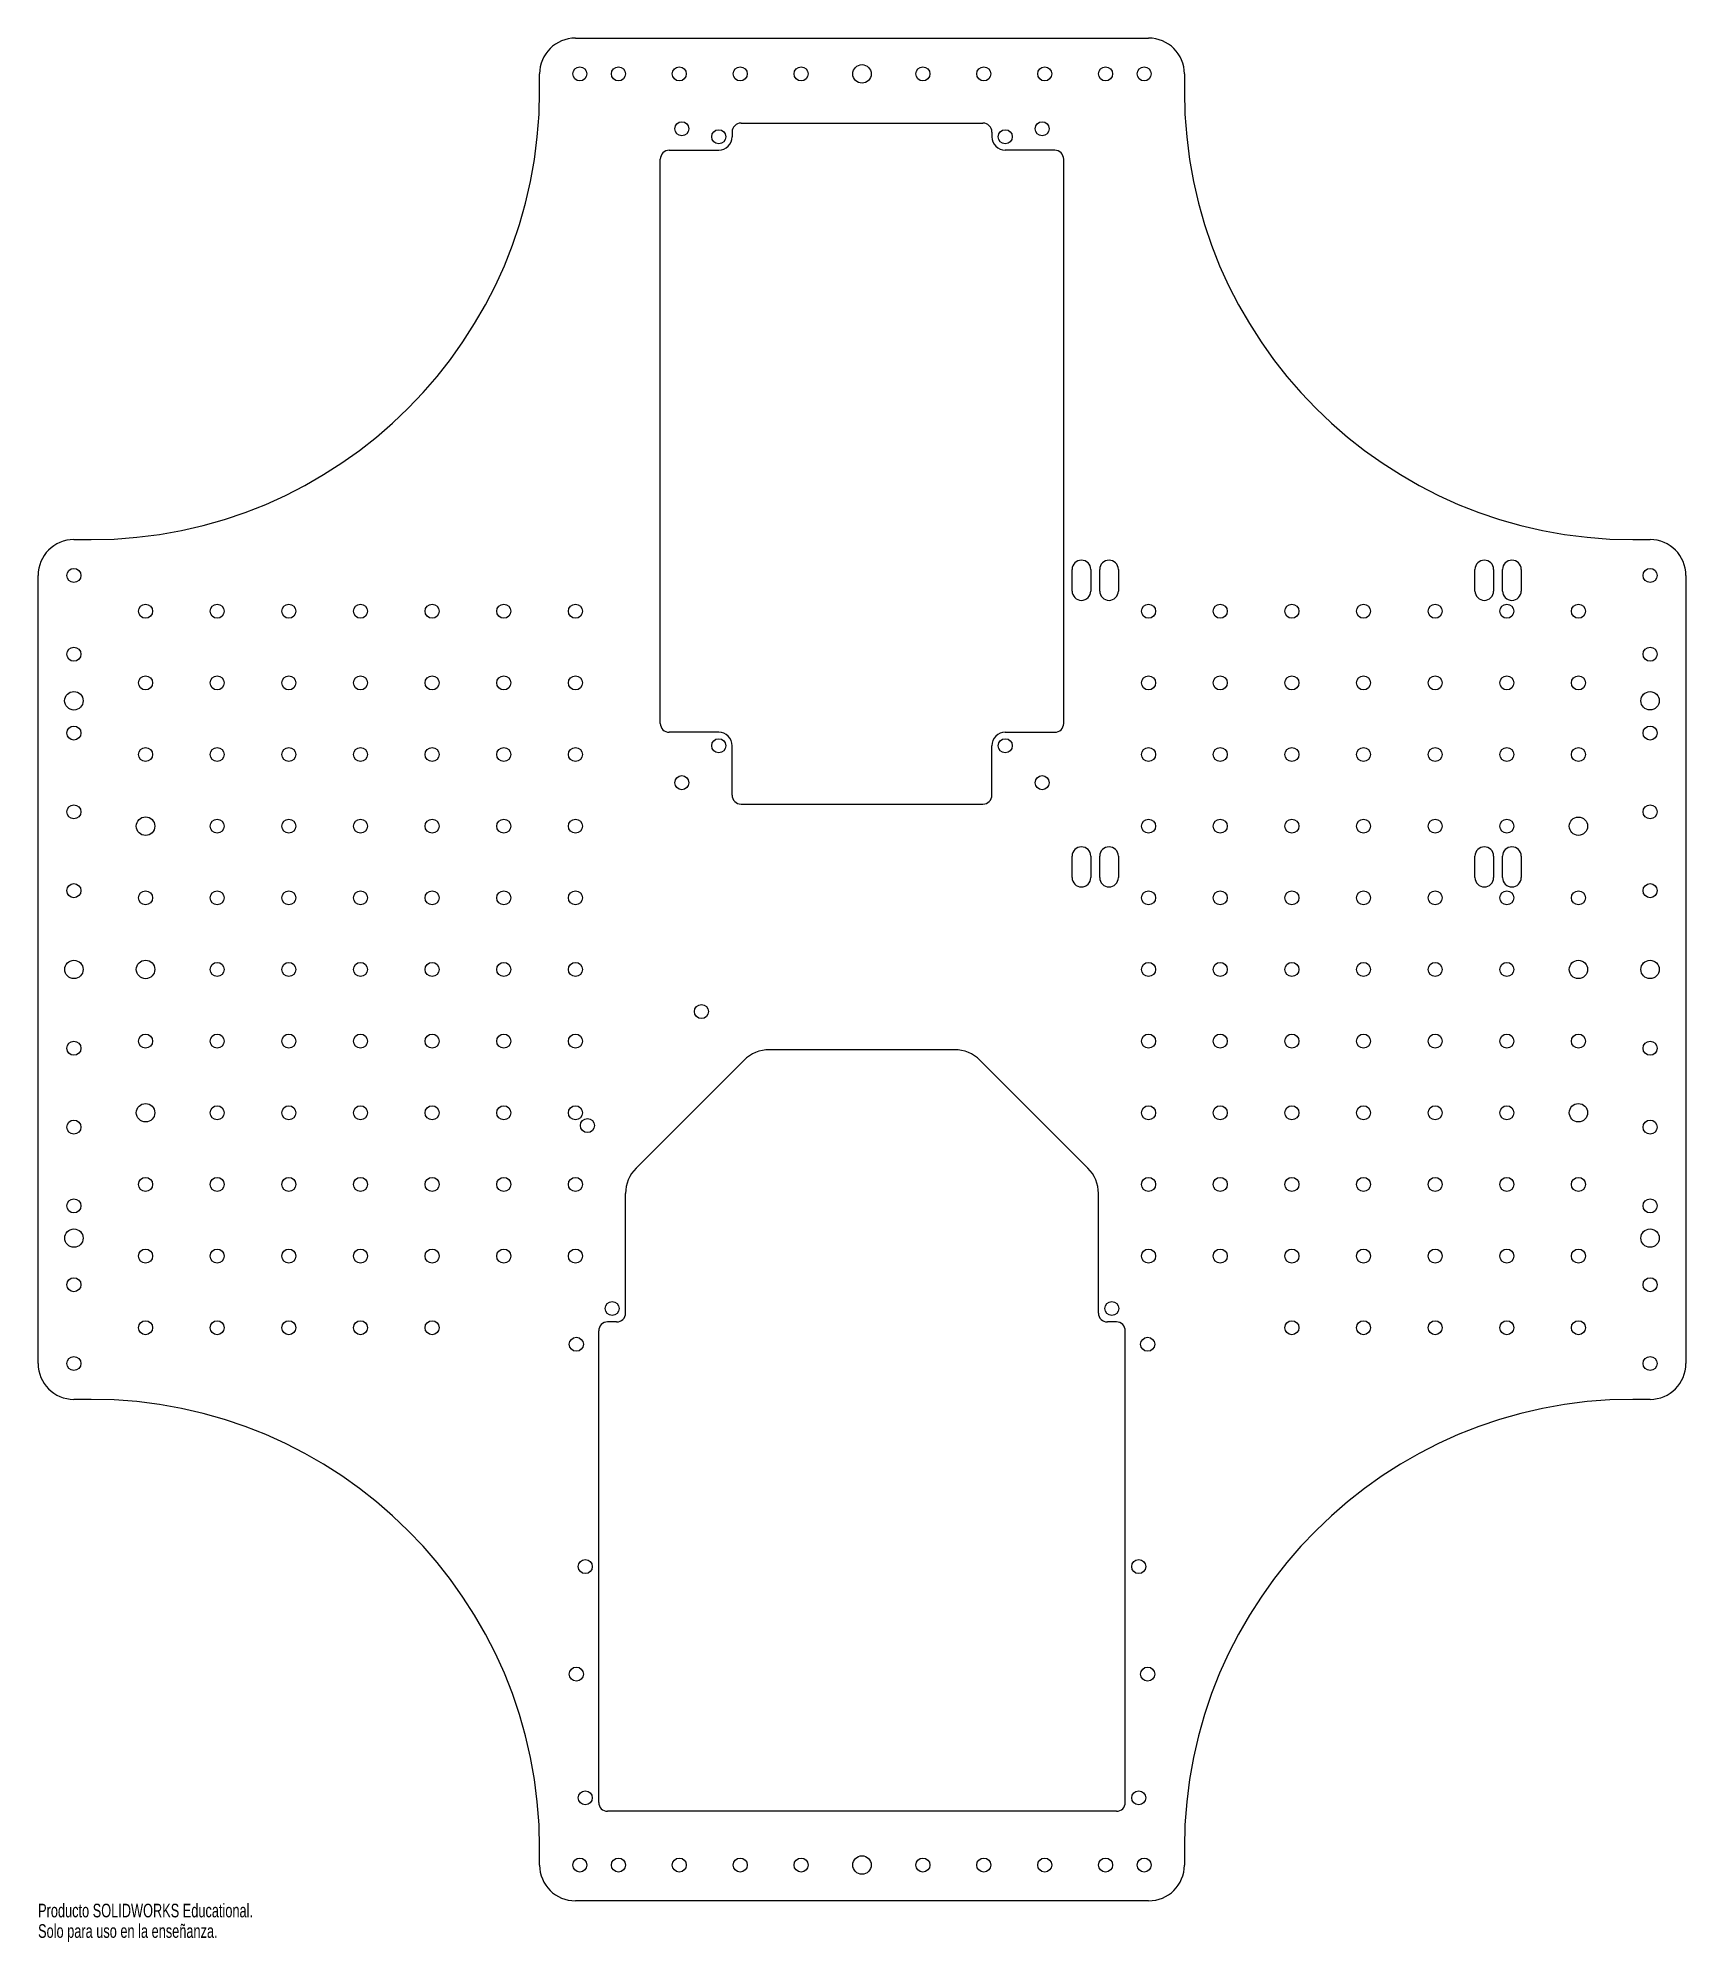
# Model space of a CAD drawing. Header units: inches. Extents: x -11.5 to 11.5, y -13.6 to 13.
import ezdxf

# ---------------------------------------------------------------- set-up
doc = ezdxf.new("R2010")
doc.units = ezdxf.units.IN
doc.header["$MEASUREMENT"] = 0
doc.styles.add('SLDTEXTSTYLE0', font='TXT', dxfattribs={"width": 0.7})

msp = doc.modelspace()

# ---------------------------------------------------------------- linework, layer by layer
at = {"color": 7, "linetype": 'Continuous', "lineweight": 25}
for p, q in [((-4, 13), (4, 13)), ((-4.5, 12.26), (-4.5, 12.5)), ((4.5, 12.5), (4.5, 12.26)), ((-1.688, 11.812), (1.688, 11.812)), ((-2.69, 11.435), (-2, 11.435)), ((-1.812, 11.688), (-1.812, 11.623)), ((1.812, 11.688), (1.812, 11.623)), ((2.69, 11.435), (2, 11.435)), ((-2.815, 3.435), (-2.815, 11.31)), ((2.815, 3.435), (2.815, 11.31)), ((-11, 6), (-10.76, 6)), ((10.76, 6), (11, 6)), ((2.933, 5.282), (2.933, 5.582)), ((3.193, 5.582), (3.193, 5.282)), ((3.318, 5.282), (3.318, 5.582)), ((3.578, 5.582), (3.578, 5.282)), ((8.556, 5.282), (8.556, 5.582)), ((8.816, 5.582), (8.816, 5.282)), ((8.941, 5.282), (8.941, 5.582)), ((9.201, 5.582), (9.201, 5.282)), ((-11.5, -5.5), (-11.5, 5.5)), ((11.5, 5.5), (11.5, -5.5)), ((-2, 3.31), (-2.69, 3.31)), ((2, 3.31), (2.69, 3.31)), ((-1.812, 2.433), (-1.812, 3.123)), ((1.812, 2.433), (1.812, 3.123)), ((-1.688, 2.308), (1.688, 2.308)), ((2.933, 1.282), (2.933, 1.581)), ((3.193, 1.581), (3.193, 1.282)), ((3.318, 1.282), (3.318, 1.581)), ((3.578, 1.581), (3.578, 1.282)), ((8.556, 1.282), (8.556, 1.581)), ((8.816, 1.581), (8.816, 1.282)), ((8.941, 1.282), (8.941, 1.581)), ((9.201, 1.581), (9.201, 1.282)), ((-3.154, -2.774), (-1.646, -1.266)), ((1.293, -1.12), (-1.293, -1.12)), ((3.154, -2.774), (1.646, -1.266)), ((-3.3, -4.795), (-3.3, -3.127)), ((3.3, -4.795), (3.3, -3.127)), ((-3.675, -11.625), (-3.675, -5.045)), ((-3.425, -4.92), (-3.55, -4.92)), ((3.55, -4.92), (3.425, -4.92)), ((3.675, -11.625), (3.675, -5.045)), ((-10.76, -6), (-11, -6)), ((11, -6), (10.76, -6)), ((3.55, -11.75), (-3.55, -11.75)), ((-4.5, -12.5), (-4.5, -12.26)), ((4.5, -12.26), (4.5, -12.5)), ((4, -13), (-4, -13))]:
    msp.add_line(p, q, dxfattribs=at)
for centre, radius in [((-3.938, 12.5), 0.098), ((-3.4, 12.5), 0.098), ((-2.55, 12.5), 0.098), ((-1.7, 12.5), 0.098), ((-0.85, 12.5), 0.098), ((0, 12.5), 0.129), ((0.85, 12.5), 0.098), ((1.7, 12.5), 0.098), ((2.55, 12.5), 0.098), ((3.4, 12.5), 0.098), ((3.938, 12.5), 0.098), ((-2.515, 11.735), 0.098), ((-2, 11.623), 0.098), ((2, 11.623), 0.098), ((2.515, 11.735), 0.098), ((-11, 5.5), 0.098), ((11, 5.5), 0.098), ((-10, 5), 0.098), ((-9, 5), 0.098), ((-8, 5), 0.098), ((-7, 5), 0.098), ((-6, 5), 0.098), ((-5, 5), 0.098), ((-4, 5), 0.098), ((4, 5), 0.098), ((5, 5), 0.098), ((6, 5), 0.098), ((7, 5), 0.098), ((8, 5), 0.098), ((9, 5), 0.098), ((10, 5), 0.098), ((-11, 4.4), 0.098), ((11, 4.4), 0.098), ((-10, 4), 0.098), ((-9, 4), 0.098), ((-8, 4), 0.098), ((-7, 4), 0.098), ((-6, 4), 0.098), ((-5, 4), 0.098), ((-4, 4), 0.098), ((4, 4), 0.098), ((5, 4), 0.098), ((6, 4), 0.098), ((7, 4), 0.098), ((8, 4), 0.098), ((9, 4), 0.098), ((10, 4), 0.098), ((-11, 3.75), 0.129), ((11, 3.75), 0.128), ((-11, 3.3), 0.098), ((-2, 3.123), 0.098), ((2, 3.123), 0.098), ((11, 3.3), 0.098), ((-10, 3), 0.098), ((-9, 3), 0.098), ((-8, 3), 0.098), ((-7, 3), 0.098), ((-6, 3), 0.098), ((-5, 3), 0.098), ((-4, 3), 0.098), ((4, 3), 0.098), ((5, 3), 0.098), ((6, 3), 0.098), ((7, 3), 0.098), ((8, 3), 0.098), ((9, 3), 0.098), ((10, 3), 0.098), ((-2.515, 2.607), 0.098), ((2.515, 2.607), 0.098), ((-11, 2.2), 0.098), ((-10, 2), 0.129), ((10, 2), 0.128), ((11, 2.2), 0.098), ((-9, 2), 0.098), ((-8, 2), 0.098), ((-7, 2), 0.098), ((-6, 2), 0.098), ((-5, 2), 0.098), ((-4, 2), 0.098), ((4, 2), 0.098), ((5, 2), 0.098), ((6, 2), 0.098), ((7, 2), 0.098), ((8, 2), 0.098), ((9, 2), 0.098), ((-11, 1.1), 0.098), ((-10, 1), 0.098), ((-9, 1), 0.098), ((-8, 1), 0.098), ((-7, 1), 0.098), ((-6, 1), 0.098), ((-5, 1), 0.098), ((-4, 1), 0.098), ((4, 1), 0.098), ((5, 1), 0.098), ((6, 1), 0.098), ((7, 1), 0.098), ((8, 1), 0.098), ((9, 1), 0.098), ((10, 1), 0.098), ((11, 1.1), 0.098), ((-11, 0), 0.128), ((-10, 0), 0.129), ((-9, 0), 0.098), ((-8, 0), 0.098), ((-7, 0), 0.098), ((-6, 0), 0.098), ((-5, 0), 0.098), ((-4, 0), 0.098), ((4, 0), 0.098), ((5, 0), 0.098), ((6, 0), 0.098), ((7, 0), 0.098), ((8, 0), 0.098), ((9, 0), 0.098), ((10, 0), 0.128), ((11, 0), 0.128), ((-2.241, -0.588), 0.098), ((-11, -1.1), 0.098), ((-10, -1), 0.098), ((-9, -1), 0.098), ((-8, -1), 0.098), ((-7, -1), 0.098), ((-6, -1), 0.098), ((-5, -1), 0.098), ((-4, -1), 0.098), ((4, -1), 0.098), ((5, -1), 0.098), ((6, -1), 0.098), ((7, -1), 0.098), ((8, -1), 0.098), ((9, -1), 0.098), ((10, -1), 0.098), ((11, -1.1), 0.098), ((-11, -2.2), 0.098), ((-10, -2), 0.129), ((-9, -2), 0.098), ((-8, -2), 0.098), ((-7, -2), 0.098), ((-6, -2), 0.098), ((-5, -2), 0.098), ((-4, -2), 0.098), ((-3.832, -2.179), 0.098), ((4, -2), 0.098), ((5, -2), 0.098), ((6, -2), 0.098), ((7, -2), 0.098), ((8, -2), 0.098), ((9, -2), 0.098), ((10, -2), 0.128), ((11, -2.2), 0.098), ((-10, -3), 0.098), ((-9, -3), 0.098), ((-8, -3), 0.098), ((-7, -3), 0.098), ((-6, -3), 0.098), ((-5, -3), 0.098), ((-4, -3), 0.098), ((4, -3), 0.098), ((5, -3), 0.098), ((6, -3), 0.098), ((7, -3), 0.098), ((8, -3), 0.098), ((9, -3), 0.098), ((10, -3), 0.098), ((-11, -3.3), 0.098), ((11, -3.3), 0.098), ((-11, -3.75), 0.128), ((11, -3.75), 0.128), ((-10, -4), 0.098), ((-9, -4), 0.098), ((-8, -4), 0.098), ((-7, -4), 0.098), ((-6, -4), 0.098), ((-5, -4), 0.098), ((-4, -4), 0.098), ((4, -4), 0.098), ((5, -4), 0.098), ((6, -4), 0.098), ((7, -4), 0.098), ((8, -4), 0.098), ((9, -4), 0.098), ((10, -4), 0.098), ((-11, -4.4), 0.098), ((11, -4.4), 0.098), ((-3.487, -4.732), 0.098), ((3.487, -4.732), 0.098), ((-10, -5), 0.098), ((-9, -5), 0.098), ((-8, -5), 0.098), ((-7, -5), 0.098), ((-6, -5), 0.098), ((6, -5), 0.098), ((7, -5), 0.098), ((8, -5), 0.098), ((9, -5), 0.098), ((10, -5), 0.098), ((-3.987, -5.232), 0.098), ((3.987, -5.232), 0.098), ((-11, -5.5), 0.098), ((11, -5.5), 0.098), ((-3.862, -8.335), 0.098), ((3.862, -8.335), 0.098), ((-3.987, -9.835), 0.098), ((3.987, -9.835), 0.098), ((-3.862, -11.562), 0.098), ((3.862, -11.562), 0.098), ((-3.938, -12.5), 0.098), ((-3.4, -12.5), 0.098), ((-2.55, -12.5), 0.098), ((-1.7, -12.5), 0.098), ((-0.85, -12.5), 0.098), ((0, -12.5), 0.129), ((0.85, -12.5), 0.098), ((1.7, -12.5), 0.098), ((2.55, -12.5), 0.098), ((3.4, -12.5), 0.098), ((3.938, -12.5), 0.098)]:
    msp.add_circle(centre, radius, dxfattribs=at)
for centre, radius, start, end in [((-4, 12.5), 0.5, 90, 180), ((4, 12.5), 0.5, 0, 90), ((-10.76, 12.26), 6.26, 270, 0), ((10.76, 12.26), 6.26, 180, 270), ((-1.688, 11.688), 0.125, 90, 180), ((1.688, 11.688), 0.125, 0, 90), ((-2.69, 11.31), 0.125, 90, 180), ((-2, 11.623), 0.188, 270, 0), ((2, 11.623), 0.188, 180, 270), ((2.69, 11.31), 0.125, 0, 90), ((-11, 5.5), 0.5, 90, 180), ((11, 5.5), 0.5, 0, 90), ((3.063, 5.582), 0.13, 0, 180), ((3.448, 5.582), 0.13, 0, 180), ((8.686, 5.582), 0.13, 0, 180), ((9.071, 5.582), 0.13, 0, 180), ((3.063, 5.282), 0.13, 180, 0), ((3.448, 5.282), 0.13, 180, 0), ((8.686, 5.282), 0.13, 180, 0), ((9.071, 5.282), 0.13, 180, 0), ((-2.69, 3.435), 0.125, 180, 270), ((-2, 3.123), 0.188, 0, 90), ((2, 3.123), 0.188, 90, 180), ((2.69, 3.435), 0.125, 270, 0), ((-1.688, 2.433), 0.125, 180, 270), ((1.688, 2.433), 0.125, 270, 0), ((3.063, 1.581), 0.13, 0, 180), ((3.448, 1.581), 0.13, 0, 180), ((8.686, 1.581), 0.13, 0, 180), ((9.071, 1.581), 0.13, 0, 180), ((3.063, 1.282), 0.13, 180, 0), ((3.448, 1.282), 0.13, 180, 0), ((8.686, 1.282), 0.13, 180, 0), ((9.071, 1.282), 0.13, 180, 0), ((-1.293, -1.62), 0.5, 90, 135), ((1.293, -1.62), 0.5, 45, 90), ((-2.8, -3.127), 0.5, 135, 180), ((2.8, -3.127), 0.5, 0, 45), ((-3.55, -5.045), 0.125, 90, 180), ((-3.425, -4.795), 0.125, 270, 0), ((3.425, -4.795), 0.125, 180, 270), ((3.55, -5.045), 0.125, 0, 90), ((-11, -5.5), 0.5, 180, 270), ((11, -5.5), 0.5, 270, 0), ((-10.76, -12.26), 6.26, 0, 90), ((10.76, -12.26), 6.26, 90, 180), ((-3.55, -11.625), 0.125, 180, 270), ((3.55, -11.625), 0.125, 270, 0), ((-4, -12.5), 0.5, 180, 270), ((4, -12.5), 0.5, 270, 0)]:
    msp.add_arc(centre, radius, start, end, dxfattribs=at)

# ---------------------------------------------------------------- texts
at = {"color": 7, "linetype": 'Continuous', "char_height": 0.1903, "attachment_point": 1, "style": 'SLDTEXTSTYLE0'}
for s, insert in [('Producto SOLIDWORKS Educational.', (-11.5, -13.04)), ('Solo para uso en la enseñanza.', (-11.5, -13.326))]:
    msp.add_mtext(s, dxfattribs=dict(at, insert=insert))

doc.saveas('drawing.dxf')
